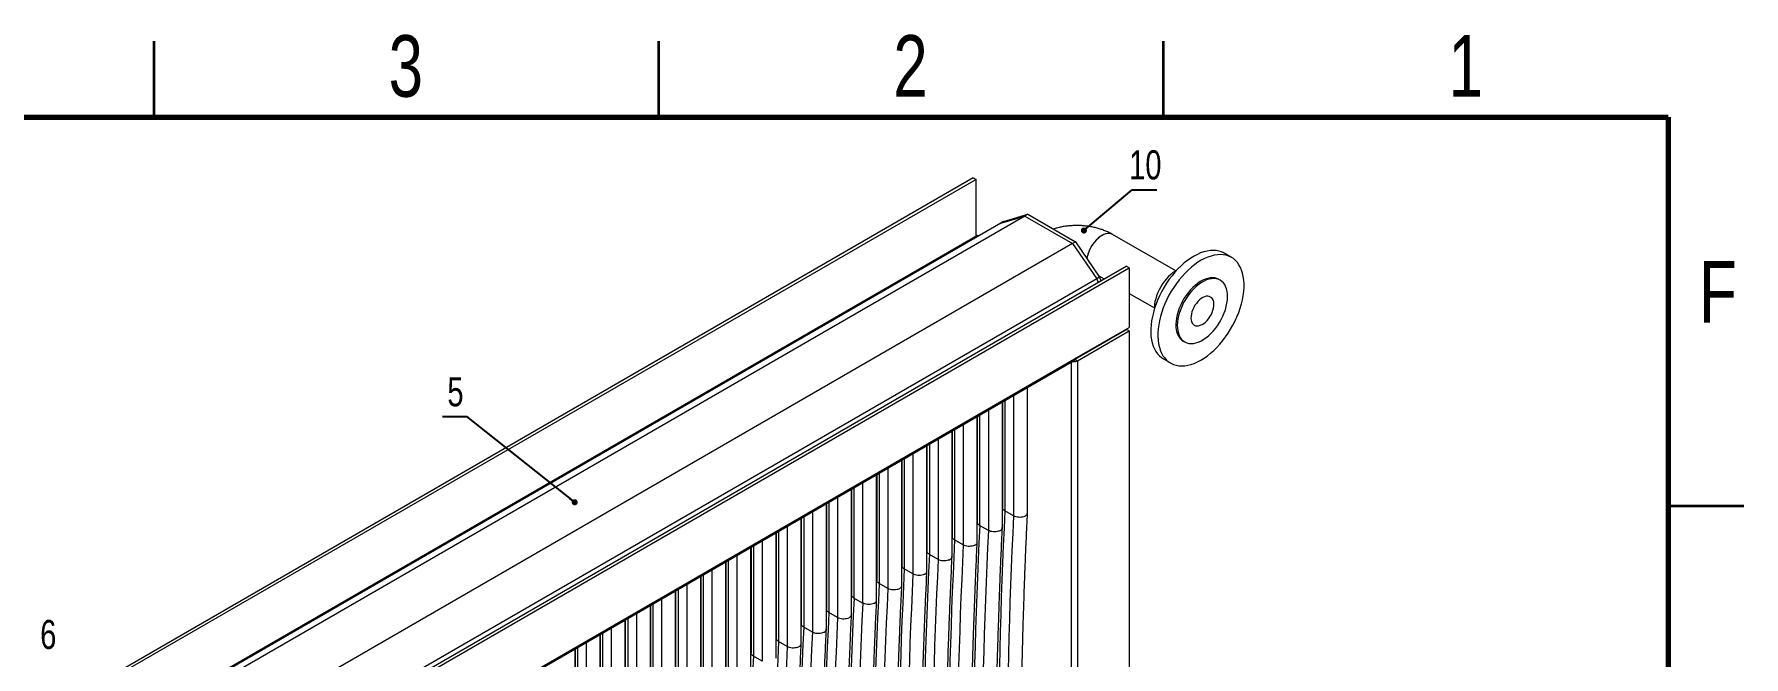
# Model space of a CAD drawing. Header units: millimetres. Extents: x 1601 to 1945, y 1403 to 1645.
# Drawn here: x 1804.6 to 1944.8, y 1594.4 to 1645.4 of the extents above; entities that cross this region are included whole.
import ezdxf

# ---------------------------------------------------------------- set-up
doc = ezdxf.new("R2010")
doc.units = ezdxf.units.MM
doc.styles.add('SLDTEXTSTYLE0', font='TXT', dxfattribs={"width": 0.75})
doc.styles.get("Standard").update_dxf_attribs({"font": 'arial.ttf'})
doc.dimstyles.new('SLDDIMSTYLE1', dxfattribs={"dimtxt": 0.18, "dimasz": 0.5, "dimexe": 0, "dimexo": 0.0625, "dimgap": 0, "dimtad": 0, "dimtih": 1, "dimtoh": 1, "dimdec": 0, "dimrnd": 1e-09, "dimzin": 0, "dimdsep": 46, "dimtxsty": 'Standard', "dimblk1": 'DOT', "dimblk2": 'DOT', "dimsah": 1, "dimcen": 0.09, "dimadec": 0, "dimazin": 0, "dimtfac": 0.5, "dimtdec": 0, "dimtofl": 0, "dimtmove": 0, "dimatfit": 3, "dimldrblk": 'DOT', "dimfxl": 1, "dimfrac": 2, "dimtolj": 1, "dimtzin": 0, "dimarcsym": 0})

# ---------------------------------------------------------------- blocks, each defined once
blk = doc.blocks.new('_DOT')
at = {"color": 0, "linetype": 'ByBlock', "lineweight": -2}
blk.add_line((-0.5, 0), (-1, 0), dxfattribs=at)
at = {"color": 0, "linetype": 'ByBlock', "const_width": 0.5}
blk.add_lwpolyline([(-0.25, 0, 1), (0.25, 0, 1)], format="xyb", close=True, dxfattribs=at)

msp = doc.modelspace()

# ---------------------------------------------------------------- linework, layer by layer
at = {"color": 7, "linetype": 'Continuous', "lineweight": 35}
for p, q in [((1814.41, 1638.64), (1814.41, 1644.85)), ((1855.81, 1638.64), (1855.81, 1644.85)), ((1897.21, 1638.64), (1897.21, 1644.85)), ((1938.6, 1606.76), (1944.81, 1606.76))]:
    msp.add_line(p, q, dxfattribs=at)
at = {"color": 7, "linetype": 'Continuous', "lineweight": 70}
for p, q in [((1607.43, 1638.64), (1938.6, 1638.64)), ((1938.6, 1638.64), (1938.6, 1409.3))]:
    msp.add_line(p, q, dxfattribs=at)
at = {"lineweight": 20}
for p, q in [((1881.61, 1633.65), (1809.96, 1592.28)), ((1881.84, 1633.51), (1810.19, 1592.15)), ((1881.61, 1633.65), (1881.84, 1633.51)), ((1881.84, 1628.89), (1881.84, 1633.51)), ((1883.86, 1629.93), (1812.68, 1588.83)), ((1885.84, 1630.52), (1814.66, 1589.43)), ((1883.86, 1629.93), (1885.84, 1630.52)), ((1884.1, 1630.06), (1883.86, 1629.93)), ((1884.1, 1630.06), (1886.08, 1630.66)), ((1886.08, 1630.66), (1885.84, 1630.52)), ((1885.84, 1630.52), (1889.75, 1628.27)), ((1886.08, 1630.66), (1889.98, 1628.4)), ((1810.31, 1587.59), (1881.96, 1628.95)), ((1889.75, 1628.27), (1818.57, 1587.18)), ((1881.96, 1628.95), (1882.07, 1628.89)), ((1889.98, 1628.4), (1889.75, 1628.27)), ((1889.75, 1628.27), (1891.73, 1625.38)), ((1889.98, 1628.4), (1891.96, 1625.52)), ((1898.21, 1626.02), (1893.03, 1629.01)), ((1902.79, 1627.13), (1902.2, 1627.47)), ((1891.73, 1625.38), (1820.55, 1584.29)), ((1822.51, 1585.04), (1894.16, 1626.4)), ((1822.74, 1584.9), (1894.4, 1626.27)), ((1891.96, 1625.52), (1891.73, 1625.38)), ((1891.73, 1625.38), (1891.85, 1625.07)), ((1891.9, 1625.61), (1892.35, 1625.36)), ((1891.96, 1625.52), (1892.08, 1625.2)), ((1894.4, 1626.27), (1894.16, 1626.4)), ((1894.4, 1626.27), (1894.4, 1621.38)), ((1894.4, 1624.17), (1896.46, 1622.98)), ((1901.86, 1625.25), (1901.75, 1625.32)), ((1889.92, 1618.8), (1894.4, 1621.38)), ((1889.93, 1618.79), (1894.16, 1621.23)), ((1894.4, 1621.1), (1894.16, 1621.23)), ((1890.16, 1618.65), (1894.4, 1621.1)), ((1894.4, 1621.1), (1894.4, 1548.7)), ((1898.83, 1620.27), (1898.95, 1620.2)), ((1827.15, 1582.44), (1889.84, 1618.64)), ((1827.22, 1582.6), (1889.92, 1618.8)), ((1889.67, 1546.25), (1889.67, 1618.53)), ((1889.93, 1618.79), (1890.16, 1618.65)), ((1890.16, 1618.65), (1890.16, 1546.25)), ((1897.2, 1618.81), (1897.79, 1618.47)), ((1884.91, 1615.79), (1884.91, 1605.93)), ((1886.06, 1606.18), (1886.06, 1616.45)), ((1882.13, 1614.18), (1882.13, 1605.15)), ((1882.85, 1614.6), (1882.85, 1604.74)), ((1884, 1615.26), (1884, 1606.61)), ((1884, 1604.99), (1884, 1615.26)), ((1884.2, 1615.37), (1884.2, 1606.34)), ((1879.87, 1612.88), (1879.87, 1604.23)), ((1879.87, 1602.61), (1879.87, 1612.88)), ((1880.07, 1612.99), (1880.07, 1603.96)), ((1880.78, 1613.4), (1880.78, 1603.55)), ((1881.93, 1603.8), (1881.93, 1614.07)), ((1881.94, 1614.07), (1881.94, 1605.42)), ((1877.81, 1611.69), (1877.81, 1603.04)), ((1877.81, 1601.42), (1877.81, 1611.69)), ((1878.01, 1611.8), (1878.01, 1602.77)), ((1878.72, 1612.21), (1878.72, 1602.36)), ((1875.75, 1600.23), (1875.75, 1610.5)), ((1875.75, 1610.5), (1875.75, 1601.85)), ((1875.95, 1610.61), (1875.95, 1601.58)), ((1876.66, 1611.02), (1876.66, 1601.17)), ((1872.53, 1608.64), (1872.53, 1598.79)), ((1873.68, 1599.04), (1873.68, 1609.31)), ((1873.69, 1609.31), (1873.69, 1600.66)), ((1873.89, 1609.42), (1873.89, 1600.39)), ((1874.6, 1609.83), (1874.6, 1599.98)), ((1870.47, 1607.45), (1870.47, 1597.6)), ((1871.62, 1597.84), (1871.62, 1608.12)), ((1871.63, 1608.12), (1871.63, 1599.47)), ((1871.82, 1608.23), (1871.82, 1599.2)), ((1867.7, 1605.85), (1867.7, 1596.82)), ((1868.41, 1606.26), (1868.41, 1596.41)), ((1869.56, 1606.93), (1869.56, 1598.28)), ((1869.56, 1596.65), (1869.56, 1606.92)), ((1869.76, 1607.04), (1869.76, 1598.01)), ((1884, 1606.62), (1884, 1606.53)), ((1884.91, 1605.93), (1884.2, 1606.34)), ((1865.43, 1594.27), (1865.43, 1604.54)), ((1865.44, 1604.55), (1865.44, 1595.9)), ((1865.64, 1604.66), (1865.64, 1595.63)), ((1866.35, 1605.07), (1866.35, 1595.22)), ((1867.5, 1605.74), (1867.5, 1597.09)), ((1867.5, 1595.46), (1867.5, 1605.73)), ((1881.94, 1605.43), (1881.93, 1605.34)), ((1882.85, 1604.74), (1882.13, 1605.15)), ((1863.37, 1593.08), (1863.37, 1603.35)), ((1863.38, 1603.35), (1863.38, 1594.71)), ((1863.57, 1603.47), (1863.57, 1594.44)), ((1864.28, 1603.88), (1864.28, 1594.02)), ((1877.81, 1603.05), (1877.81, 1602.96)), ((1879.88, 1604.24), (1879.87, 1604.15)), ((1880.78, 1603.55), (1880.07, 1603.96)), ((1861.31, 1591.89), (1861.31, 1602.16)), ((1861.31, 1602.16), (1861.31, 1593.52)), ((1861.51, 1602.28), (1861.51, 1593.25)), ((1862.22, 1602.69), (1862.22, 1592.83)), ((1875.75, 1601.86), (1875.75, 1601.77)), ((1876.66, 1601.17), (1875.95, 1601.58)), ((1878.72, 1602.36), (1878.01, 1602.77)), ((1858.1, 1600.31), (1858.1, 1590.45)), ((1859.25, 1600.97), (1859.25, 1592.32)), ((1859.25, 1590.7), (1859.25, 1600.97)), ((1859.45, 1601.09), (1859.45, 1592.05)), ((1860.16, 1601.5), (1860.16, 1591.64)), ((1873.69, 1600.67), (1873.68, 1600.58)), ((1874.6, 1599.98), (1873.89, 1600.39)), ((1856.04, 1599.12), (1856.04, 1589.26)), ((1857.18, 1589.51), (1857.18, 1599.78)), ((1857.19, 1599.78), (1857.19, 1591.13)), ((1857.39, 1599.9), (1857.39, 1590.86)), ((1871.63, 1599.48), (1871.62, 1599.39)), ((1872.53, 1598.79), (1871.82, 1599.2)), ((1853.06, 1587.13), (1853.06, 1597.4)), ((1853.06, 1597.4), (1853.06, 1588.75)), ((1853.26, 1597.52), (1853.26, 1588.48)), ((1853.97, 1597.93), (1853.97, 1588.07)), ((1855.12, 1588.32), (1855.12, 1598.59)), ((1855.13, 1598.59), (1855.13, 1589.94)), ((1855.32, 1598.71), (1855.32, 1589.67)), ((1869.56, 1598.29), (1869.56, 1598.2)), ((1870.47, 1597.6), (1869.76, 1598.01)), ((1851, 1596.21), (1851, 1587.56)), ((1851, 1585.94), (1851, 1596.21)), ((1851.2, 1596.33), (1851.2, 1587.29)), ((1851.91, 1596.74), (1851.91, 1586.88)), ((1867.5, 1597.1), (1867.5, 1597.01)), ((1868.41, 1596.41), (1867.7, 1596.82)), ((1848.94, 1595.02), (1848.94, 1586.37)), ((1848.94, 1584.75), (1848.94, 1595.02)), ((1849.14, 1595.13), (1849.14, 1586.1)), ((1849.85, 1595.55), (1849.85, 1585.69)), ((1863.38, 1594.71), (1863.37, 1594.63)), ((1865.44, 1595.9), (1865.43, 1595.82)), ((1866.35, 1595.22), (1865.64, 1595.63)), ((1864.28, 1594.02), (1863.57, 1594.44))]:
    msp.add_line(p, q, dxfattribs=at)
for p, q in [((1894.65, 1632.68), (1896.66, 1632.68)), ((1838.06, 1614.07), (1840.07, 1614.07))]:
    msp.add_line(p, q)
at = {"lineweight": 20, "flags": 128}
for points in [[(1893.03, 1629.01), (1892.92, 1629.06), (1892.79, 1629.09), (1892.64, 1629.09), (1892.49, 1629.06), (1892.33, 1629.01), (1892.17, 1628.93), (1892.01, 1628.83), (1891.85, 1628.7), (1891.7, 1628.55), (1891.55, 1628.39), (1891.41, 1628.21), (1891.29, 1628.02), (1891.18, 1627.81), (1891.09, 1627.61), (1891.02, 1627.4), (1890.96, 1627.19), (1890.93, 1627.02)], [(1893.03, 1629.01), (1892.91, 1629.06), (1892.78, 1629.09), (1892.63, 1629.09), (1892.48, 1629.06), (1892.32, 1629), (1892.16, 1628.92), (1891.99, 1628.82), (1891.84, 1628.69), (1891.68, 1628.54), (1891.54, 1628.37), (1891.4, 1628.19), (1891.28, 1628), (1891.17, 1627.79), (1891.08, 1627.59), (1891.01, 1627.38), (1890.96, 1627.17), (1890.93, 1627.02)], [(1902.2, 1627.47), (1902.17, 1627.49), (1901.97, 1627.58), (1901.75, 1627.65), (1901.52, 1627.69), (1901.29, 1627.7), (1901.04, 1627.69), (1900.79, 1627.65), (1900.53, 1627.58), (1900.26, 1627.49), (1899.99, 1627.37), (1899.72, 1627.23), (1899.45, 1627.07), (1899.18, 1626.88), (1898.91, 1626.67), (1898.65, 1626.43), (1898.4, 1626.18), (1898.15, 1625.91), (1897.91, 1625.63), (1897.68, 1625.33), (1897.47, 1625.01), (1897.26, 1624.69), (1897.07, 1624.36), (1896.9, 1624.02), (1896.74, 1623.67), (1896.6, 1623.32), (1896.48, 1622.97), (1896.38, 1622.62), (1896.3, 1622.28), (1896.23, 1621.94), (1896.19, 1621.6), (1896.17, 1621.28), (1896.16, 1620.97), (1896.18, 1620.67), (1896.22, 1620.38), (1896.28, 1620.11), (1896.36, 1619.86), (1896.46, 1619.62), (1896.58, 1619.41), (1896.72, 1619.22), (1896.87, 1619.05), (1897.04, 1618.91), (1897.2, 1618.81)], [(1903.76, 1625.55), (1903.7, 1625.83), (1903.62, 1626.08), (1903.52, 1626.31), (1903.4, 1626.52), (1903.27, 1626.71), (1903.11, 1626.88), (1902.94, 1627.03), (1902.76, 1627.14), (1902.55, 1627.24), (1902.34, 1627.31), (1902.11, 1627.35), (1901.88, 1627.36), (1901.63, 1627.35), (1901.38, 1627.31), (1901.12, 1627.24), (1900.85, 1627.15), (1900.58, 1627.03), (1900.31, 1626.89), (1900.04, 1626.73), (1899.77, 1626.54), (1899.5, 1626.33), (1899.24, 1626.09), (1898.99, 1625.84), (1898.74, 1625.57), (1898.5, 1625.29), (1898.27, 1624.99), (1898.06, 1624.67), (1897.85, 1624.35), (1897.66, 1624.02), (1897.49, 1623.68), (1897.33, 1623.33), (1897.19, 1622.98), (1897.07, 1622.63), (1896.97, 1622.28), (1896.88, 1621.94), (1896.82, 1621.6), (1896.78, 1621.26), (1896.76, 1620.94), (1896.75, 1620.63), (1896.77, 1620.33), (1896.81, 1620.04), (1896.87, 1619.77), (1896.95, 1619.52), (1897.05, 1619.28), (1897.17, 1619.07), (1897.31, 1618.88), (1897.46, 1618.71), (1897.63, 1618.57), (1897.82, 1618.45), (1898.02, 1618.35), (1898.24, 1618.29), (1898.46, 1618.25), (1898.7, 1618.23), (1898.95, 1618.24), (1899.2, 1618.28), (1899.46, 1618.35), (1899.73, 1618.44), (1899.99, 1618.56), (1900.27, 1618.7), (1900.54, 1618.87), (1900.81, 1619.06), (1901.07, 1619.27), (1901.33, 1619.5), (1901.59, 1619.75), (1901.84, 1620.02), (1902.08, 1620.31), (1902.3, 1620.61), (1902.52, 1620.92), (1902.72, 1621.24), (1902.91, 1621.58), (1903.09, 1621.92), (1903.24, 1622.26), (1903.38, 1622.61), (1903.5, 1622.96), (1903.61, 1623.31), (1903.69, 1623.65), (1903.75, 1624), (1903.8, 1624.33), (1903.82, 1624.65), (1903.82, 1624.97), (1903.8, 1625.27), (1903.76, 1625.55)], [(1898.28, 1626.06), (1898.19, 1626), (1897.99, 1625.88), (1897.81, 1625.73), (1897.62, 1625.56), (1897.45, 1625.37), (1897.28, 1625.17), (1897.12, 1624.95), (1896.98, 1624.72), (1896.85, 1624.48), (1896.74, 1624.24), (1896.65, 1623.99), (1896.57, 1623.74), (1896.51, 1623.5), (1896.47, 1623.26), (1896.46, 1623.03), (1896.46, 1622.9)], [(1901.75, 1625.32), (1901.73, 1625.33), (1901.58, 1625.4), (1901.41, 1625.44), (1901.23, 1625.46), (1901.04, 1625.45), (1900.84, 1625.41), (1900.64, 1625.34), (1900.43, 1625.25), (1900.22, 1625.14), (1900.01, 1625), (1899.81, 1624.83), (1899.61, 1624.65), (1899.41, 1624.45), (1899.23, 1624.23), (1899.05, 1623.99), (1898.89, 1623.75), (1898.75, 1623.49), (1898.62, 1623.23), (1898.5, 1622.96), (1898.41, 1622.69), (1898.33, 1622.42), (1898.28, 1622.15), (1898.24, 1621.9), (1898.23, 1621.65), (1898.23, 1621.41), (1898.26, 1621.19), (1898.31, 1620.98), (1898.38, 1620.79), (1898.47, 1620.63), (1898.57, 1620.48), (1898.7, 1620.36), (1898.83, 1620.27)], [(1902.43, 1624.34), (1902.38, 1624.54), (1902.31, 1624.73), (1902.23, 1624.9), (1902.12, 1625.04), (1901.99, 1625.16), (1901.85, 1625.26), (1901.7, 1625.33), (1901.53, 1625.37), (1901.35, 1625.39), (1901.16, 1625.38), (1900.96, 1625.34), (1900.75, 1625.28), (1900.55, 1625.19), (1900.34, 1625.07), (1900.13, 1624.93), (1899.92, 1624.77), (1899.72, 1624.58), (1899.53, 1624.38), (1899.35, 1624.16), (1899.17, 1623.92), (1899.01, 1623.68), (1898.86, 1623.42), (1898.73, 1623.16), (1898.62, 1622.89), (1898.52, 1622.62), (1898.45, 1622.35), (1898.39, 1622.09), (1898.36, 1621.83), (1898.34, 1621.58), (1898.35, 1621.34), (1898.38, 1621.12), (1898.43, 1620.91), (1898.5, 1620.73), (1898.59, 1620.56), (1898.69, 1620.41), (1898.82, 1620.29), (1898.96, 1620.2), (1899.12, 1620.13), (1899.28, 1620.08), (1899.47, 1620.07), (1899.66, 1620.08), (1899.85, 1620.12), (1900.06, 1620.18), (1900.27, 1620.27), (1900.47, 1620.39), (1900.68, 1620.53), (1900.89, 1620.69), (1901.09, 1620.88), (1901.28, 1621.08), (1901.47, 1621.3), (1901.64, 1621.53), (1901.8, 1621.78), (1901.95, 1622.04), (1902.08, 1622.3), (1902.19, 1622.57), (1902.29, 1622.84), (1902.36, 1623.11), (1902.42, 1623.37), (1902.45, 1623.63), (1902.47, 1623.88), (1902.46, 1624.11), (1902.43, 1624.34)], [(1901.33, 1623.46), (1901.3, 1623.6), (1901.24, 1623.72), (1901.17, 1623.81), (1901.07, 1623.88), (1900.97, 1623.93), (1900.85, 1623.95), (1900.72, 1623.94), (1900.58, 1623.9), (1900.44, 1623.84), (1900.3, 1623.75), (1900.16, 1623.64), (1900.03, 1623.51), (1899.91, 1623.36), (1899.79, 1623.2), (1899.69, 1623.03), (1899.61, 1622.85), (1899.54, 1622.67), (1899.5, 1622.49), (1899.47, 1622.31), (1899.46, 1622.15), (1899.48, 1621.99), (1899.52, 1621.86), (1899.57, 1621.74), (1899.65, 1621.65), (1899.74, 1621.57), (1899.84, 1621.53), (1899.96, 1621.51), (1900.09, 1621.52), (1900.23, 1621.56), (1900.37, 1621.62), (1900.51, 1621.71), (1900.65, 1621.82), (1900.78, 1621.95), (1900.91, 1622.09), (1901.02, 1622.26), (1901.12, 1622.43), (1901.2, 1622.61), (1901.27, 1622.79), (1901.32, 1622.97), (1901.34, 1623.15), (1901.35, 1623.31), (1901.33, 1623.46)]]:
    msp.add_lwpolyline(points, dxfattribs=at)
at = {"lineweight": 20}
for centre, radius, start, end in [((1889.92, 1619.13), 0.541, 256.97, 297.2992), ((1889.75, 1618.78), 0.173, 305.0183, 6.2955), ((1889.92, 1618.81), 0.0244, 268.7616, 297.8272), ((2344.65, 1583.67), 461.01, 177.1809, 182.8191), ((2345.36, 1583.26), 461.01, 177.1809, 182.8191), ((2342.59, 1582.48), 461.01, 177.1809, 182.8191), ((2343.3, 1582.07), 461.01, 177.1809, 182.8191), ((2340.53, 1581.29), 461.01, 177.1809, 182.8191), ((2341.24, 1580.88), 461.01, 177.1809, 182.8191), ((2336.4, 1578.91), 461.01, 177.1809, 182.8191), ((2338.46, 1580.1), 461.01, 177.1809, 182.8191), ((2339.18, 1579.69), 461.01, 177.1809, 182.8191), ((2334.34, 1577.71), 461.01, 177.1809, 182.8191), ((2337.11, 1578.49), 461.01, 177.1809, 182.8191), ((2332.28, 1576.52), 461.01, 177.1809, 182.8191), ((2332.99, 1576.11), 461.01, 177.1809, 182.8191), ((2335.05, 1577.3), 461.01, 177.1809, 182.8191), ((2330.21, 1575.33), 461.01, 177.1809, 182.8191), ((2330.93, 1574.92), 461.01, 177.1809, 182.8191), ((2328.15, 1574.14), 461.01, 177.1809, 182.8191), ((2328.86, 1573.73), 461.01, 177.1809, 182.8191), ((2326.09, 1572.95), 461.01, 177.1809, 182.8191), ((2326.8, 1572.54), 461.01, 177.1809, 182.8191), ((2324.03, 1571.76), 461.01, 177.1809, 182.8191)]:
    msp.add_arc(centre, radius, start, end, dxfattribs=at)
for points, knots in [([(1893.03, 1629.01), (1892.98, 1629.04), (1892.83, 1629.13), (1892.57, 1629.25), (1892.25, 1629.38), (1891.93, 1629.48), (1891.6, 1629.57), (1891.26, 1629.64), (1890.91, 1629.69), (1890.56, 1629.73), (1890.21, 1629.74), (1889.86, 1629.74), (1889.51, 1629.72), (1889.16, 1629.68), (1888.81, 1629.62), (1888.48, 1629.54), (1888.27, 1629.48), (1888.17, 1629.45)], [0, 0, 0, 0, 0.041032, 0.110203, 0.179476, 0.248813, 0.317996, 0.386936, 0.455626, 0.524115, 0.592486, 0.660843, 0.729293, 0.797923, 0.866852, 0.936193, 1, 1, 1, 1]), ([(1884.2, 1606.34), (1884.15, 1606.38), (1884.05, 1606.44), (1884, 1606.54), (1884.01, 1606.6), (1884.01, 1606.62)], [0, 0, 0, 0, 0.417884, 0.83576, 1, 1, 1, 1]), ([(1885.86, 1605.92), (1885.86, 1605.91), (1885.82, 1605.9), (1885.73, 1605.85), (1885.54, 1605.81), (1885.31, 1605.81), (1885.09, 1605.85), (1884.97, 1605.9), (1884.91, 1605.93)], [0, 0, 0, 0, 0.0059654, 0.141451, 0.3562272, 0.5708436, 0.7854196, 1, 1, 1, 1]), ([(1886.06, 1560.89), (1886.04, 1561.16), (1886.02, 1561.7), (1885.98, 1562.48), (1885.95, 1563.19), (1885.92, 1563.84), (1885.89, 1564.43), (1885.87, 1564.95), (1885.85, 1565.4), (1885.84, 1565.8), (1885.81, 1566.5), (1885.77, 1567.53), (1885.69, 1570.09), (1885.59, 1573.69), (1885.52, 1578.35), (1885.49, 1583.26), (1885.52, 1588.62), (1885.6, 1592.92), (1885.67, 1595.72), (1885.7, 1596.98), (1885.74, 1598.2), (1885.77, 1599.1), (1885.79, 1599.72), (1885.8, 1600.12), (1885.82, 1600.58), (1885.84, 1601.1), (1885.86, 1601.68), (1885.89, 1602.37), (1885.92, 1603.17), (1885.96, 1604.1), (1886.01, 1605.11), (1886.04, 1605.82), (1886.06, 1606.18)], [0, 0, 0, 0, 0.019089, 0.036725, 0.052912, 0.067651, 0.080942, 0.092587, 0.102836, 0.111693, 0.119971, 0.150126, 0.181161, 0.292809, 0.392496, 0.492182, 0.619056, 0.745931, 0.773844, 0.801727, 0.828311, 0.852927, 0.860232, 0.868831, 0.878757, 0.890012, 0.902595, 0.916506, 0.934607, 0.954555, 0.976351, 1, 1, 1, 1]), ([(1885.86, 1605.92), (1885.86, 1605.92), (1885.87, 1605.92), (1885.93, 1605.96), (1886, 1606.01), (1886.05, 1606.1), (1886.05, 1606.15), (1886.05, 1606.18)], [0, 0, 0, 0, 0.011922, 0.070862, 0.49978, 0.711931, 1, 1, 1, 1]), ([(1882.13, 1605.15), (1882.09, 1605.18), (1881.99, 1605.25), (1881.93, 1605.35), (1881.94, 1605.41), (1881.95, 1605.43)], [0, 0, 0, 0, 0.417883, 0.83576, 1, 1, 1, 1]), ([(1883.8, 1604.72), (1883.8, 1604.72), (1883.76, 1604.7), (1883.66, 1604.66), (1883.48, 1604.62), (1883.25, 1604.62), (1883.02, 1604.66), (1882.91, 1604.71), (1882.85, 1604.74)], [0, 0, 0, 0, 0.005965, 0.141451, 0.356227, 0.570843, 0.78542, 1, 1, 1, 1]), ([(1884, 1559.69), (1883.98, 1559.97), (1883.96, 1560.51), (1883.92, 1561.29), (1883.89, 1562), (1883.86, 1562.65), (1883.83, 1563.24), (1883.81, 1563.76), (1883.79, 1564.21), (1883.77, 1564.61), (1883.75, 1565.31), (1883.71, 1566.34), (1883.62, 1568.9), (1883.53, 1572.5), (1883.46, 1577.16), (1883.43, 1582.07), (1883.46, 1587.43), (1883.53, 1591.73), (1883.6, 1594.53), (1883.64, 1595.79), (1883.68, 1597.01), (1883.71, 1597.91), (1883.73, 1598.53), (1883.74, 1598.93), (1883.76, 1599.39), (1883.78, 1599.91), (1883.8, 1600.49), (1883.83, 1601.18), (1883.86, 1601.98), (1883.9, 1602.91), (1883.95, 1603.92), (1883.98, 1604.63), (1884, 1604.99)], [0, 0, 0, 0, 0.019089, 0.036725, 0.052912, 0.067651, 0.080942, 0.092587, 0.102836, 0.111693, 0.119971, 0.150126, 0.181161, 0.292809, 0.392496, 0.492182, 0.619056, 0.745931, 0.773844, 0.801727, 0.828311, 0.852927, 0.860232, 0.868831, 0.878757, 0.890012, 0.902595, 0.916506, 0.934607, 0.954555, 0.976351, 1, 1, 1, 1]), ([(1883.8, 1604.72), (1883.8, 1604.73), (1883.81, 1604.73), (1883.87, 1604.77), (1883.93, 1604.82), (1883.99, 1604.91), (1883.99, 1604.96), (1883.99, 1604.99)], [0, 0, 0, 0, 0.011922, 0.070862, 0.49978, 0.711927, 1, 1, 1, 1]), ([(1878.01, 1602.77), (1877.96, 1602.8), (1877.87, 1602.87), (1877.81, 1602.97), (1877.82, 1603.03), (1877.82, 1603.05)], [0, 0, 0, 0, 0.417883, 0.83576, 1, 1, 1, 1]), ([(1880.07, 1603.96), (1880.02, 1603.99), (1879.93, 1604.06), (1879.87, 1604.16), (1879.88, 1604.22), (1879.88, 1604.24)], [0, 0, 0, 0, 0.417883, 0.83576, 1, 1, 1, 1]), ([(1881.74, 1603.53), (1881.73, 1603.53), (1881.7, 1603.51), (1881.6, 1603.47), (1881.41, 1603.43), (1881.18, 1603.43), (1880.96, 1603.47), (1880.84, 1603.52), (1880.78, 1603.55)], [0, 0, 0, 0, 0.005968, 0.141451, 0.356227, 0.570843, 0.78542, 1, 1, 1, 1]), ([(1881.93, 1558.5), (1881.92, 1558.78), (1881.89, 1559.32), (1881.86, 1560.1), (1881.82, 1560.81), (1881.79, 1561.46), (1881.77, 1562.05), (1881.75, 1562.57), (1881.73, 1563.02), (1881.71, 1563.42), (1881.69, 1564.12), (1881.65, 1565.15), (1881.56, 1567.71), (1881.47, 1571.31), (1881.39, 1575.97), (1881.37, 1580.88), (1881.4, 1586.24), (1881.47, 1590.54), (1881.54, 1593.34), (1881.58, 1594.6), (1881.61, 1595.82), (1881.64, 1596.72), (1881.67, 1597.34), (1881.68, 1597.74), (1881.7, 1598.2), (1881.72, 1598.72), (1881.74, 1599.3), (1881.77, 1599.99), (1881.8, 1600.79), (1881.84, 1601.72), (1881.88, 1602.73), (1881.92, 1603.44), (1881.93, 1603.8)], [0, 0, 0, 0, 0.0190887, 0.0367255, 0.0529123, 0.0676507, 0.0809416, 0.0925866, 0.1028362, 0.1116929, 0.119971, 0.1501265, 0.1811614, 0.2928095, 0.3924956, 0.4921822, 0.6190563, 0.7459313, 0.7738443, 0.8017271, 0.8283114, 0.8529273, 0.8602324, 0.8688306, 0.8787574, 0.8900124, 0.9025953, 0.9165064, 0.9346073, 0.954555, 0.9763515, 1, 1, 1, 1]), ([(1881.74, 1603.53), (1881.74, 1603.53), (1881.75, 1603.54), (1881.81, 1603.57), (1881.87, 1603.63), (1881.93, 1603.72), (1881.93, 1603.77), (1881.93, 1603.8)], [0, 0, 0, 0, 0.011922, 0.070862, 0.49978, 0.711927, 1, 1, 1, 1]), ([(1875.95, 1601.58), (1875.9, 1601.61), (1875.81, 1601.68), (1875.75, 1601.78), (1875.76, 1601.84), (1875.76, 1601.86)], [0, 0, 0, 0, 0.417884, 0.83576, 1, 1, 1, 1]), ([(1879.67, 1602.34), (1879.67, 1602.34), (1879.64, 1602.32), (1879.54, 1602.28), (1879.35, 1602.24), (1879.12, 1602.24), (1878.9, 1602.27), (1878.78, 1602.33), (1878.72, 1602.36)], [0, 0, 0, 0, 0.005968, 0.141451, 0.356227, 0.570843, 0.78542, 1, 1, 1, 1]), ([(1879.87, 1557.31), (1879.86, 1557.59), (1879.83, 1558.13), (1879.79, 1558.91), (1879.76, 1559.62), (1879.73, 1560.27), (1879.71, 1560.86), (1879.68, 1561.37), (1879.67, 1561.83), (1879.65, 1562.23), (1879.62, 1562.93), (1879.59, 1563.96), (1879.5, 1566.52), (1879.4, 1570.12), (1879.33, 1574.78), (1879.3, 1579.69), (1879.33, 1585.05), (1879.41, 1589.35), (1879.48, 1592.15), (1879.52, 1593.41), (1879.55, 1594.63), (1879.58, 1595.53), (1879.6, 1596.15), (1879.62, 1596.55), (1879.63, 1597.01), (1879.65, 1597.53), (1879.68, 1598.11), (1879.7, 1598.8), (1879.74, 1599.6), (1879.78, 1600.53), (1879.82, 1601.54), (1879.85, 1602.25), (1879.87, 1602.61)], [0, 0, 0, 0, 0.019089, 0.036725, 0.052912, 0.067651, 0.080942, 0.092587, 0.102836, 0.111693, 0.119971, 0.150126, 0.181161, 0.292809, 0.392496, 0.492182, 0.619056, 0.745931, 0.773844, 0.801727, 0.828311, 0.852927, 0.860232, 0.868831, 0.878757, 0.890012, 0.902595, 0.916506, 0.934607, 0.954555, 0.976351, 1, 1, 1, 1]), ([(1879.67, 1602.34), (1879.68, 1602.34), (1879.68, 1602.35), (1879.74, 1602.38), (1879.81, 1602.44), (1879.86, 1602.53), (1879.86, 1602.58), (1879.86, 1602.61)], [0, 0, 0, 0, 0.011922, 0.070862, 0.499782, 0.71193, 1, 1, 1, 1]), ([(1873.89, 1600.39), (1873.84, 1600.42), (1873.74, 1600.49), (1873.68, 1600.59), (1873.69, 1600.65), (1873.7, 1600.67)], [0, 0, 0, 0, 0.417884, 0.83576, 1, 1, 1, 1]), ([(1875.75, 1554.93), (1875.73, 1555.21), (1875.71, 1555.75), (1875.67, 1556.53), (1875.64, 1557.24), (1875.61, 1557.89), (1875.58, 1558.48), (1875.56, 1558.99), (1875.54, 1559.45), (1875.53, 1559.85), (1875.5, 1560.55), (1875.46, 1561.58), (1875.37, 1564.14), (1875.28, 1567.74), (1875.21, 1572.4), (1875.18, 1577.31), (1875.21, 1582.67), (1875.28, 1586.96), (1875.36, 1589.76), (1875.39, 1591.03), (1875.43, 1592.24), (1875.46, 1593.14), (1875.48, 1593.77), (1875.49, 1594.17), (1875.51, 1594.63), (1875.53, 1595.15), (1875.55, 1595.73), (1875.58, 1596.42), (1875.61, 1597.22), (1875.65, 1598.15), (1875.7, 1599.16), (1875.73, 1599.86), (1875.75, 1600.23)], [0, 0, 0, 0, 0.019089, 0.036725, 0.052912, 0.067651, 0.080942, 0.092587, 0.102836, 0.111693, 0.119971, 0.150126, 0.181161, 0.292809, 0.392496, 0.492182, 0.619056, 0.745931, 0.773844, 0.801727, 0.828311, 0.852927, 0.860232, 0.868831, 0.878757, 0.890012, 0.902595, 0.916506, 0.934607, 0.954555, 0.976351, 1, 1, 1, 1]), ([(1875.55, 1599.96), (1875.55, 1599.96), (1875.56, 1599.97), (1875.62, 1600), (1875.69, 1600.06), (1875.74, 1600.15), (1875.74, 1600.2), (1875.74, 1600.23)], [0, 0, 0, 0, 0.011922, 0.070857, 0.499777, 0.711929, 1, 1, 1, 1]), ([(1877.61, 1601.15), (1877.61, 1601.15), (1877.57, 1601.13), (1877.48, 1601.09), (1877.29, 1601.05), (1877.06, 1601.05), (1876.84, 1601.08), (1876.72, 1601.14), (1876.66, 1601.17)], [0, 0, 0, 0, 0.005968, 0.141451, 0.356227, 0.570844, 0.78542, 1, 1, 1, 1]), ([(1877.81, 1556.12), (1877.79, 1556.4), (1877.77, 1556.94), (1877.73, 1557.72), (1877.7, 1558.43), (1877.67, 1559.08), (1877.64, 1559.67), (1877.62, 1560.18), (1877.6, 1560.64), (1877.59, 1561.04), (1877.56, 1561.74), (1877.52, 1562.77), (1877.44, 1565.33), (1877.34, 1568.93), (1877.27, 1573.59), (1877.24, 1578.5), (1877.27, 1583.86), (1877.35, 1588.16), (1877.42, 1590.95), (1877.45, 1592.22), (1877.49, 1593.43), (1877.52, 1594.34), (1877.54, 1594.96), (1877.56, 1595.36), (1877.57, 1595.82), (1877.59, 1596.34), (1877.61, 1596.92), (1877.64, 1597.61), (1877.67, 1598.41), (1877.71, 1599.34), (1877.76, 1600.35), (1877.79, 1601.06), (1877.81, 1601.42)], [0, 0, 0, 0, 0.019089, 0.036725, 0.052912, 0.067651, 0.080942, 0.092587, 0.102836, 0.111693, 0.119971, 0.150126, 0.181161, 0.292809, 0.392496, 0.492182, 0.619056, 0.745931, 0.773844, 0.801727, 0.828311, 0.852927, 0.860232, 0.868831, 0.878757, 0.890012, 0.902595, 0.916506, 0.934607, 0.954555, 0.976351, 1, 1, 1, 1]), ([(1877.61, 1601.15), (1877.61, 1601.15), (1877.62, 1601.16), (1877.68, 1601.19), (1877.75, 1601.25), (1877.8, 1601.34), (1877.8, 1601.39), (1877.8, 1601.42)], [0, 0, 0, 0, 0.011922, 0.070857, 0.499777, 0.711929, 1, 1, 1, 1]), ([(1871.82, 1599.2), (1871.78, 1599.23), (1871.68, 1599.3), (1871.62, 1599.4), (1871.63, 1599.46), (1871.63, 1599.48)], [0, 0, 0, 0, 0.417884, 0.83576, 1, 1, 1, 1]), ([(1873.49, 1598.77), (1873.49, 1598.77), (1873.45, 1598.75), (1873.35, 1598.71), (1873.16, 1598.67), (1872.94, 1598.67), (1872.71, 1598.7), (1872.59, 1598.76), (1872.53, 1598.79)], [0, 0, 0, 0, 0.005968, 0.141452, 0.356228, 0.570844, 0.78542, 1, 1, 1, 1]), ([(1873.68, 1553.74), (1873.67, 1554.02), (1873.64, 1554.56), (1873.61, 1555.34), (1873.57, 1556.05), (1873.54, 1556.7), (1873.52, 1557.28), (1873.5, 1557.8), (1873.48, 1558.26), (1873.46, 1558.66), (1873.44, 1559.36), (1873.4, 1560.39), (1873.31, 1562.94), (1873.22, 1566.55), (1873.14, 1571.21), (1873.12, 1576.12), (1873.15, 1581.48), (1873.22, 1585.77), (1873.29, 1588.57), (1873.33, 1589.84), (1873.37, 1591.05), (1873.4, 1591.95), (1873.42, 1592.58), (1873.43, 1592.98), (1873.45, 1593.44), (1873.47, 1593.96), (1873.49, 1594.54), (1873.52, 1595.23), (1873.55, 1596.03), (1873.59, 1596.96), (1873.63, 1597.97), (1873.67, 1598.67), (1873.68, 1599.04)], [0, 0, 0, 0, 0.019089, 0.036725, 0.052912, 0.067651, 0.080942, 0.092587, 0.102836, 0.111693, 0.119971, 0.150126, 0.181161, 0.292809, 0.392496, 0.492182, 0.619056, 0.745931, 0.773844, 0.801727, 0.828311, 0.852927, 0.860232, 0.868831, 0.878757, 0.890012, 0.902595, 0.916506, 0.934607, 0.954555, 0.976351, 1, 1, 1, 1]), ([(1873.49, 1598.77), (1873.49, 1598.77), (1873.5, 1598.78), (1873.56, 1598.81), (1873.62, 1598.87), (1873.68, 1598.96), (1873.68, 1599.01), (1873.68, 1599.04)], [0, 0, 0, 0, 0.01192, 0.07086, 0.499777, 0.711929, 1, 1, 1, 1]), ([(1875.55, 1599.96), (1875.55, 1599.96), (1875.51, 1599.94), (1875.41, 1599.9), (1875.23, 1599.86), (1875, 1599.86), (1874.77, 1599.89), (1874.66, 1599.95), (1874.6, 1599.98)], [0, 0, 0, 0, 0.005968, 0.141451, 0.356227, 0.570844, 0.78542, 1, 1, 1, 1]), ([(1869.76, 1598.01), (1869.71, 1598.04), (1869.62, 1598.11), (1869.56, 1598.21), (1869.57, 1598.27), (1869.57, 1598.29)], [0, 0, 0, 0, 0.417883, 0.83576, 1, 1, 1, 1]), ([(1871.42, 1597.58), (1871.42, 1597.58), (1871.39, 1597.56), (1871.29, 1597.52), (1871.1, 1597.48), (1870.87, 1597.47), (1870.65, 1597.51), (1870.53, 1597.57), (1870.47, 1597.6)], [0, 0, 0, 0, 0.005967, 0.141451, 0.356227, 0.570844, 0.78542, 1, 1, 1, 1]), ([(1871.62, 1552.55), (1871.61, 1552.83), (1871.58, 1553.37), (1871.54, 1554.15), (1871.51, 1554.86), (1871.48, 1555.51), (1871.46, 1556.09), (1871.43, 1556.61), (1871.42, 1557.07), (1871.4, 1557.47), (1871.37, 1558.17), (1871.34, 1559.19), (1871.25, 1561.75), (1871.15, 1565.36), (1871.08, 1570.02), (1871.05, 1574.93), (1871.08, 1580.28), (1871.16, 1584.58), (1871.23, 1587.38), (1871.27, 1588.65), (1871.3, 1589.86), (1871.33, 1590.76), (1871.35, 1591.39), (1871.37, 1591.79), (1871.38, 1592.24), (1871.4, 1592.77), (1871.43, 1593.35), (1871.45, 1594.04), (1871.49, 1594.84), (1871.53, 1595.77), (1871.57, 1596.78), (1871.6, 1597.48), (1871.62, 1597.85)], [0, 0, 0, 0, 0.019089, 0.036725, 0.052912, 0.067651, 0.080942, 0.092587, 0.102836, 0.111693, 0.119971, 0.150126, 0.181161, 0.292809, 0.392496, 0.492182, 0.619056, 0.745931, 0.773844, 0.801727, 0.828311, 0.852927, 0.860232, 0.868831, 0.878757, 0.890012, 0.902595, 0.916506, 0.934607, 0.954555, 0.976351, 1, 1, 1, 1]), ([(1871.42, 1597.58), (1871.43, 1597.58), (1871.43, 1597.59), (1871.49, 1597.62), (1871.56, 1597.68), (1871.61, 1597.77), (1871.61, 1597.82), (1871.61, 1597.85)], [0, 0, 0, 0, 0.011922, 0.07086, 0.499779, 0.71193, 1, 1, 1, 1]), ([(1867.7, 1596.82), (1867.65, 1596.85), (1867.56, 1596.92), (1867.5, 1597.02), (1867.51, 1597.08), (1867.51, 1597.09)], [0, 0, 0, 0, 0.4178837, 0.8357597, 1, 1, 1, 1]), ([(1869.36, 1596.39), (1869.36, 1596.39), (1869.33, 1596.37), (1869.23, 1596.33), (1869.04, 1596.29), (1868.81, 1596.28), (1868.59, 1596.32), (1868.47, 1596.38), (1868.41, 1596.41)], [0, 0, 0, 0, 0.005968, 0.141451, 0.356227, 0.570844, 0.78542, 1, 1, 1, 1]), ([(1869.56, 1551.36), (1869.55, 1551.64), (1869.52, 1552.18), (1869.48, 1552.96), (1869.45, 1553.67), (1869.42, 1554.32), (1869.39, 1554.9), (1869.37, 1555.42), (1869.35, 1555.88), (1869.34, 1556.28), (1869.31, 1556.98), (1869.27, 1558), (1869.19, 1560.56), (1869.09, 1564.17), (1869.02, 1568.82), (1868.99, 1573.74), (1869.02, 1579.09), (1869.1, 1583.39), (1869.17, 1586.19), (1869.2, 1587.46), (1869.24, 1588.67), (1869.27, 1589.57), (1869.29, 1590.2), (1869.31, 1590.59), (1869.32, 1591.05), (1869.34, 1591.57), (1869.36, 1592.16), (1869.39, 1592.85), (1869.42, 1593.65), (1869.46, 1594.58), (1869.51, 1595.59), (1869.54, 1596.29), (1869.56, 1596.66)], [0, 0, 0, 0, 0.019089, 0.036725, 0.052912, 0.067651, 0.080942, 0.092587, 0.102836, 0.111693, 0.119971, 0.150126, 0.181161, 0.292809, 0.392496, 0.492182, 0.619056, 0.745931, 0.773844, 0.801727, 0.828311, 0.852927, 0.860232, 0.868831, 0.878757, 0.890012, 0.902595, 0.916506, 0.934607, 0.954555, 0.976351, 1, 1, 1, 1]), ([(1869.36, 1596.39), (1869.36, 1596.39), (1869.37, 1596.4), (1869.43, 1596.43), (1869.5, 1596.49), (1869.55, 1596.58), (1869.55, 1596.63), (1869.55, 1596.65)], [0, 0, 0, 0, 0.011922, 0.07086, 0.499779, 0.711928, 1, 1, 1, 1]), ([(1863.57, 1594.44), (1863.53, 1594.47), (1863.43, 1594.54), (1863.37, 1594.64), (1863.38, 1594.7), (1863.39, 1594.71)], [0, 0, 0, 0, 0.417884, 0.83576, 1, 1, 1, 1]), ([(1865.64, 1595.63), (1865.59, 1595.66), (1865.49, 1595.73), (1865.43, 1595.83), (1865.44, 1595.89), (1865.45, 1595.9)], [0, 0, 0, 0, 0.417884, 0.83576, 1, 1, 1, 1]), ([(1867.3, 1595.2), (1867.3, 1595.2), (1867.26, 1595.18), (1867.16, 1595.14), (1866.98, 1595.1), (1866.75, 1595.09), (1866.52, 1595.13), (1866.41, 1595.19), (1866.35, 1595.22)], [0, 0, 0, 0, 0.005968, 0.141452, 0.356227, 0.570844, 0.78542, 1, 1, 1, 1]), ([(1867.5, 1550.17), (1867.48, 1550.45), (1867.46, 1550.99), (1867.42, 1551.76), (1867.39, 1552.48), (1867.36, 1553.13), (1867.33, 1553.71), (1867.31, 1554.23), (1867.29, 1554.68), (1867.28, 1555.09), (1867.25, 1555.79), (1867.21, 1556.81), (1867.13, 1559.37), (1867.03, 1562.98), (1866.96, 1567.63), (1866.93, 1572.55), (1866.96, 1577.9), (1867.04, 1582.2), (1867.11, 1585), (1867.14, 1586.27), (1867.18, 1587.48), (1867.21, 1588.38), (1867.23, 1589.01), (1867.24, 1589.4), (1867.26, 1589.86), (1867.28, 1590.38), (1867.3, 1590.97), (1867.33, 1591.66), (1867.36, 1592.46), (1867.4, 1593.38), (1867.45, 1594.4), (1867.48, 1595.1), (1867.5, 1595.47)], [0, 0, 0, 0, 0.019089, 0.036725, 0.052912, 0.067651, 0.080942, 0.092587, 0.102836, 0.111693, 0.119971, 0.150126, 0.181161, 0.292809, 0.392496, 0.492182, 0.619056, 0.745931, 0.773844, 0.801727, 0.828311, 0.852927, 0.860232, 0.868831, 0.878757, 0.890012, 0.902595, 0.916506, 0.934607, 0.954555, 0.976351, 1, 1, 1, 1]), ([(1867.3, 1595.2), (1867.3, 1595.2), (1867.31, 1595.21), (1867.37, 1595.24), (1867.44, 1595.3), (1867.49, 1595.39), (1867.49, 1595.44), (1867.49, 1595.46)], [0, 0, 0, 0, 0.011922, 0.07086, 0.49978, 0.711929, 1, 1, 1, 1])]:
    msp.add_open_spline(points, degree=3, knots=knots, dxfattribs=at)

# ---------------------------------------------------------------- texts
at = {"color": 7, "linetype": 'Continuous', "lineweight": 0, "char_height": 5.05, "attachment_point": 2, "style": 'SLDTEXTSTYLE0'}
for s, insert in [('3', (1835.06, 1645.35)), ('2', (1876.46, 1645.35)), ('1', (1922, 1645.35)), ('F', (1942.69, 1626.82))]:
    msp.add_mtext(s, dxfattribs=dict(at, insert=insert))
at = {"color": 0, "linetype": 'Continuous', "lineweight": 0, "attachment_point": 2, "style": 'SLDTEXTSTYLE0'}
for s, insert, char_height in [('10', (1895.72, 1635.91), 2.381), ('5', (1839.13, 1617.3), 2.38), ('6', (1805.73, 1597.4), 2.38)]:
    msp.add_mtext(s, dxfattribs=dict(at, insert=insert, char_height=char_height))

# ---------------------------------------------------------------- leaders
at = {"lineweight": 20}
for points in [[(1890.68, 1629.33), (1894.65, 1632.68)], [(1848.91, 1607.05), (1840.07, 1614.07)]]:
    msp.add_leader(points, dimstyle='SLDDIMSTYLE1', dxfattribs=at)

doc.saveas('drawing.dxf')
